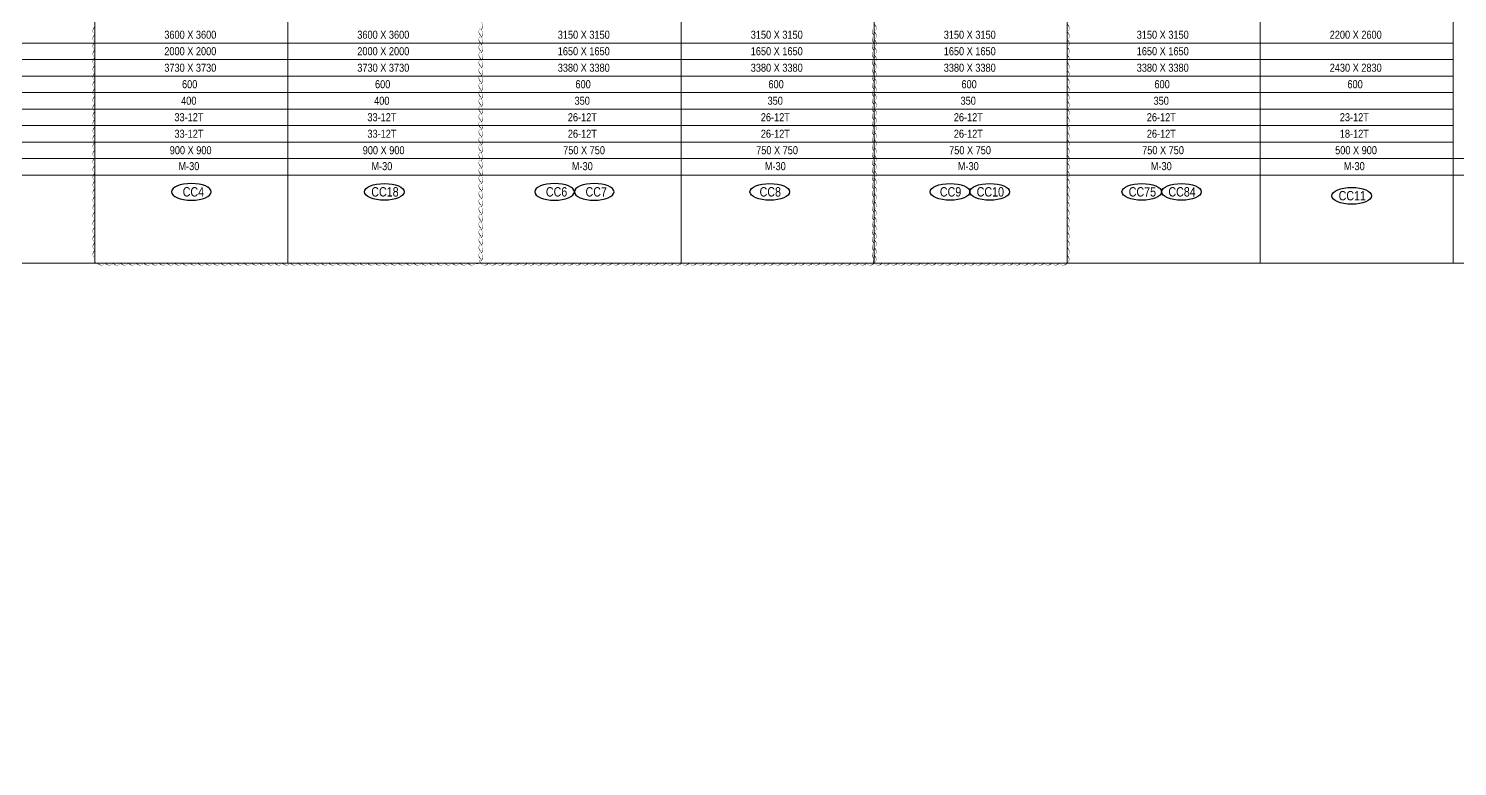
# Model space of a CAD drawing. Header units: millimetres. Extents: x 1112055 to 3390982, y -148532 to 766891.
# Drawn here: x 2233641 to 2287195, y 599265 to 626940 of the extents above; entities that cross this region are included whole.
import ezdxf
from ezdxf.enums import TextEntityAlignment as Align

# ---------------------------------------------------------------- set-up
doc = ezdxf.new("R2010")
doc.units = ezdxf.units.MM
for name, color, linetype, lineweight in [('B COLSCH', 204, 'Continuous', 20), ('B P.C.C', 251, 'Continuous', 0), ('B TITLE BLOCK', 250, 'Continuous', 0)]:
    doc.layers.add(name, color=color, linetype=linetype, lineweight=lineweight)
doc.layers.add('B TEXT', color=7, linetype='Continuous')
doc.styles.add('SWINC', font='swissc.ttf')

msp = doc.modelspace()

# ---------------------------------------------------------------- linework, layer by layer
at = {"layer": 'B COLSCH', "color": 250, "lineweight": 0}
for p, q in [((2236125.7, 676456), (2236125.7, 618141.8)), ((2236125.7, 676456), (2236125.7, 618141.8)), ((2243359.3, 676456), (2243359.3, 618141.8)), ((2258105.3, 676456), (2258105.3, 618141.8)), ((2265338.9, 676456), (2265338.9, 618141.8)), ((2272572.4, 676456), (2272572.4, 618141.8)), ((2279806, 676456), (2279806, 618141.8)), ((2287039.5, 676456), (2287039.5, 618141.8)), ((2203002.6, 626398), (2287039.5, 626398)), ((2203002.6, 625779.2), (2287039.5, 625779.2)), ((2203002.6, 625160.3), (2287039.5, 625160.3)), ((2203002.6, 624541.4), (2287039.5, 624541.4)), ((2203002.6, 623922.6), (2287039.5, 623922.6)), ((2203002.6, 623303.7), (2287039.5, 623303.7)), ((2203002.6, 622684.8), (2287039.5, 622684.8)), ((2203002.6, 622066), (2375997.6, 622066)), ((2203002.6, 621447.1), (2375997.6, 621447.1)), ((2203002.6, 618141.8), (2375997.6, 618141.8))]:
    msp.add_line(p, q, dxfattribs=at)
at = {"layer": 'B P.C.C', "color": 3, "lineweight": 0}
for points in [[(2250592.8, 627189.4, 0, 28.9, -0.5205671), (2250592.8, 626900.4, 0, 28.9, -0.5205671), (2250592.8, 626611.4, 0, 28.9, -0.5205671), (2250592.8, 626322.4, 0, 28.9, -0.5205671), (2250592.8, 626033.3, 0, 28.9, -0.5205671), (2250592.8, 625744.3, 0, 28.9, -0.5205671), (2250592.8, 625455.3, 0, 28.9, -0.5205671), (2250592.8, 625166.2, 0, 28.9, -0.5205671), (2250592.8, 624877.2, 0, 28.9, -0.5205671), (2250592.8, 624588.2, 0, 28.9, -0.5205671), (2250592.8, 624299.1, 0, 28.9, -0.5205671), (2250592.8, 624010.1, 0, 28.9, -0.5205671), (2250592.8, 623721.1, 0, 28.9, -0.5205671), (2250592.8, 623432.1, 0, 28.9, -0.5205671), (2250592.8, 623143, 0, 28.9, -0.5205671), (2250592.8, 622854, 0, 28.9, -0.5205671), (2250592.8, 622565, 0, 28.9, -0.5205671), (2250592.8, 622275.9, 0, 28.9, -0.5205671), (2250592.8, 621986.9, 0, 28.9, -0.5205671), (2250592.8, 621697.9, 0, 28.9, -0.5205671), (2250592.8, 621408.8, 0, 28.9, -0.5205671), (2250592.8, 621119.8, 0, 28.9, -0.5205671), (2250592.8, 620830.8, 0, 28.9, -0.5205671), (2250592.8, 620541.8, 0, 28.9, -0.5205671), (2250592.8, 620252.7, 0, 28.9, -0.5205671), (2250592.8, 619963.7, 0, 28.9, -0.5205671), (2250592.8, 619674.7, 0, 28.9, -0.5205671), (2250592.8, 619385.6, 0, 28.9, -0.5205671), (2250592.8, 619096.6, 0, 28.9, -0.5205671), (2250592.8, 618807.6, 0, 28.9, -0.5205671), (2250592.8, 618518.5, 0, 28.9, -0.5205671), (2250592.8, 618229.5, 0, 28.9, -0.5205671), (2250391.5, 618141.8, 0, 28.9, -0.5205671), (2250102.5, 618141.8, 0, 28.9, -0.5205671), (2249813.5, 618141.8, 0, 28.9, -0.5205671), (2249524.4, 618141.8, 0, 28.9, -0.5205671), (2249235.4, 618141.8, 0, 28.9, -0.5205671), (2248946.4, 618141.8, 0, 28.9, -0.5205671), (2248657.4, 618141.8, 0, 28.9, -0.5205671), (2248368.3, 618141.8, 0, 28.9, -0.5205671), (2248079.3, 618141.8, 0, 28.9, -0.5205671), (2247790.3, 618141.8, 0, 28.9, -0.5205671), (2247501.2, 618141.8, 0, 28.9, -0.5205671), (2247212.2, 618141.8, 0, 28.9, -0.5205671), (2246923.2, 618141.8, 0, 28.9, -0.5205671), (2246634.1, 618141.8, 0, 28.9, -0.5205671), (2246345.1, 618141.8, 0, 28.9, -0.5205671), (2246056.1, 618141.8, 0, 28.9, -0.5205671), (2245767.1, 618141.8, 0, 28.9, -0.5205671), (2245478, 618141.8, 0, 28.9, -0.5205671), (2245189, 618141.8, 0, 28.9, -0.5205671), (2244900, 618141.8, 0, 28.9, -0.5205671), (2244610.9, 618141.8, 0, 28.9, -0.5205671), (2244321.9, 618141.8, 0, 28.9, -0.5205671), (2244032.9, 618141.8, 0, 28.9, -0.5205671), (2243743.8, 618141.8, 0, 28.9, -0.5205671), (2243454.8, 618141.8, 0, 28.9, -0.5205671), (2243165.8, 618141.8, 0, 28.9, -0.5205671), (2242876.8, 618141.8, 0, 28.9, -0.5205671), (2242587.7, 618141.8, 0, 28.9, -0.5205671), (2242298.7, 618141.8, 0, 28.9, -0.5205671), (2242009.7, 618141.8, 0, 28.9, -0.5205671), (2241720.6, 618141.8, 0, 28.9, -0.5205671), (2241431.6, 618141.8, 0, 28.9, -0.5205671), (2241142.6, 618141.8, 0, 28.9, -0.5205671), (2240853.5, 618141.8, 0, 28.9, -0.5205671), (2240564.5, 618141.8, 0, 28.9, -0.5205671), (2240275.5, 618141.8, 0, 28.9, -0.5205671), (2239986.5, 618141.8, 0, 28.9, -0.5205671), (2239697.4, 618141.8, 0, 28.9, -0.5205671), (2239408.4, 618141.8, 0, 28.9, -0.5205671), (2239119.4, 618141.8, 0, 28.9, -0.5205671), (2238830.3, 618141.8, 0, 28.9, -0.5205671), (2238541.3, 618141.8, 0, 28.9, -0.5205671), (2238252.3, 618141.8, 0, 28.9, -0.5205671), (2237963.2, 618141.8, 0, 28.9, -0.5205671), (2237674.2, 618141.8, 0, 28.9, -0.5205671), (2237385.2, 618141.8, 0, 28.9, -0.5205671), (2237096.2, 618141.8, 0, 28.9, -0.5205671), (2236807.1, 618141.8, 0, 28.9, -0.5205671), (2236518.1, 618141.8, 0, 28.9, -0.5205671), (2236229.1, 618141.8, 0, 28.9, -0.5205671), (2236125.7, 618327.4, 0, 28.9, -0.5205671), (2236125.7, 618616.5, 0, 28.9, -0.5205671), (2236125.7, 618905.5, 0, 28.9, -0.5205671), (2236125.7, 619194.5, 0, 28.9, -0.5205671), (2236125.7, 619483.6, 0, 28.9, -0.5205671), (2236125.7, 619772.6, 0, 28.9, -0.5205671), (2236125.7, 620061.6, 0, 28.9, -0.5205671), (2236125.7, 620350.6, 0, 28.9, -0.5205671), (2236125.7, 620639.7, 0, 28.9, -0.5205671), (2236125.7, 620928.7, 0, 28.9, -0.5205671), (2236125.7, 621217.7, 0, 28.9, -0.5205671), (2236125.7, 621506.8, 0, 28.9, -0.5205671), (2236125.7, 621795.8, 0, 28.9, -0.5205671), (2236125.7, 622084.8, 0, 28.9, -0.5205671), (2236125.7, 622373.9, 0, 28.9, -0.5205671), (2236125.7, 622662.9, 0, 28.9, -0.5205671), (2236125.7, 622951.9, 0, 28.9, -0.5205671), (2236125.7, 623240.9, 0, 28.9, -0.5205671), (2236125.7, 623530, 0, 28.9, -0.5205671), (2236125.7, 623819, 0, 28.9, -0.5205671), (2236125.7, 624108, 0, 28.9, -0.5205671), (2236125.7, 624397.1, 0, 28.9, -0.5205671), (2236125.7, 624686.1, 0, 28.9, -0.5205671), (2236125.7, 624975.1, 0, 28.9, -0.5205671), (2236125.7, 625264.2, 0, 28.9, -0.5205671), (2236125.7, 625553.2, 0, 28.9, -0.5205671), (2236125.7, 625842.2, 0, 28.9, -0.5205671), (2236125.7, 626131.2, 0, 28.9, -0.5205671), (2236125.7, 626420.3, 0, 28.9, -0.5205671), (2236125.7, 626709.3, 0, 28.9, -0.5205671), (2236125.7, 626998.3, 0, 28.9, -0.5205671)], [(2250592.8, 626968.1, 0, 28.9, 0.5205671), (2250592.8, 626679, 0, 28.9, 0.5205671), (2250592.8, 626390, 0, 28.9, 0.5205671), (2250592.8, 626101, 0, 28.9, 0.5205671), (2250592.8, 625811.9, 0, 28.9, 0.5205671), (2250592.8, 625522.9, 0, 28.9, 0.5205671), (2250592.8, 625233.9, 0, 28.9, 0.5205671), (2250592.8, 624944.8, 0, 28.9, 0.5205671), (2250592.8, 624655.8, 0, 28.9, 0.5205671), (2250592.8, 624366.8, 0, 28.9, 0.5205671), (2250592.8, 624077.8, 0, 28.9, 0.5205671), (2250592.8, 623788.7, 0, 28.9, 0.5205671), (2250592.8, 623499.7, 0, 28.9, 0.5205671), (2250592.8, 623210.7, 0, 28.9, 0.5205671), (2250592.8, 622921.6, 0, 28.9, 0.5205671), (2250592.8, 622632.6, 0, 28.9, 0.5205671), (2250592.8, 622343.6, 0, 28.9, 0.5205671), (2250592.8, 622054.5, 0, 28.9, 0.5205671), (2250592.8, 621765.5, 0, 28.9, 0.5205671), (2250592.8, 621476.5, 0, 28.9, 0.5205671), (2250592.8, 621187.5, 0, 28.9, 0.5205671), (2250592.8, 620898.4, 0, 28.9, 0.5205671), (2250592.8, 620609.4, 0, 28.9, 0.5205671), (2250592.8, 620320.4, 0, 28.9, 0.5205671), (2250592.8, 620031.3, 0, 28.9, 0.5205671), (2250592.8, 619742.3, 0, 28.9, 0.5205671), (2250592.8, 619453.3, 0, 28.9, 0.5205671), (2250592.8, 619164.2, 0, 28.9, 0.5205671), (2250592.8, 618875.2, 0, 28.9, 0.5205671), (2250592.8, 618586.2, 0, 28.9, 0.5205671), (2250592.8, 618297.2, 0, 28.9, 0.5205671), (2250592.8, 618141.8, 0, 28.9, 0.5205671), (2250881.8, 618141.8, 0, 28.9, 0.5205671), (2251170.9, 618141.8, 0, 28.9, 0.5205671), (2251459.9, 618141.8, 0, 28.9, 0.5205671), (2251748.9, 618141.8, 0, 28.9, 0.5205671), (2252038, 618141.8, 0, 28.9, 0.5205671), (2252327, 618141.8, 0, 28.9, 0.5205671), (2252616, 618141.8, 0, 28.9, 0.5205671), (2252905.1, 618141.8, 0, 28.9, 0.5205671), (2253194.1, 618141.8, 0, 28.9, 0.5205671), (2253483.1, 618141.8, 0, 28.9, 0.5205671), (2253772.1, 618141.8, 0, 28.9, 0.5205671), (2254061.2, 618141.8, 0, 28.9, 0.5205671), (2254350.2, 618141.8, 0, 28.9, 0.5205671), (2254639.2, 618141.8, 0, 28.9, 0.5205671), (2254928.3, 618141.8, 0, 28.9, 0.5205671), (2255217.3, 618141.8, 0, 28.9, 0.5205671), (2255506.3, 618141.8, 0, 28.9, 0.5205671), (2255795.4, 618141.8, 0, 28.9, 0.5205671), (2256084.4, 618141.8, 0, 28.9, 0.5205671), (2256373.4, 618141.8, 0, 28.9, 0.5205671), (2256662.4, 618141.8, 0, 28.9, 0.5205671), (2256951.5, 618141.8, 0, 28.9, 0.5205671), (2257240.5, 618141.8, 0, 28.9, 0.5205671), (2257529.5, 618141.8, 0, 28.9, 0.5205671), (2257818.6, 618141.8, 0, 28.9, 0.5205671), (2258107.6, 618141.8, 0, 28.9, 0.5205671), (2258396.6, 618141.8, 0, 28.9, 0.5205671), (2258685.7, 618141.8, 0, 28.9, 0.5205671), (2258974.7, 618141.8, 0, 28.9, 0.5205671), (2259263.7, 618141.8, 0, 28.9, 0.5205671), (2259552.7, 618141.8, 0, 28.9, 0.5205671), (2259841.8, 618141.8, 0, 28.9, 0.5205671), (2260130.8, 618141.8, 0, 28.9, 0.5205671), (2260419.8, 618141.8, 0, 28.9, 0.5205671), (2260708.9, 618141.8, 0, 28.9, 0.5205671), (2260997.9, 618141.8, 0, 28.9, 0.5205671), (2261286.9, 618141.8, 0, 28.9, 0.5205671), (2261576, 618141.8, 0, 28.9, 0.5205671), (2261865, 618141.8, 0, 28.9, 0.5205671), (2262154, 618141.8, 0, 28.9, 0.5205671), (2262443, 618141.8, 0, 28.9, 0.5205671), (2262732.1, 618141.8, 0, 28.9, 0.5205671), (2263021.1, 618141.8, 0, 28.9, 0.5205671), (2263310.1, 618141.8, 0, 28.9, 0.5205671), (2263599.2, 618141.8, 0, 28.9, 0.5205671), (2263888.2, 618141.8, 0, 28.9, 0.5205671), (2264177.2, 618141.8, 0, 28.9, 0.5205671), (2264466.3, 618141.8, 0, 28.9, 0.5205671), (2264755.3, 618141.8, 0, 28.9, 0.5205671), (2265044.3, 618141.8, 0, 28.9, 0.5205671), (2265333.3, 618141.8, 0, 28.9, 0.5205671), (2265338.9, 618425.2, 0, 28.9, 0.5205671), (2265338.9, 618714.3, 0, 28.9, 0.5205671), (2265338.9, 619003.3, 0, 28.9, 0.5205671), (2265338.9, 619292.3, 0, 28.9, 0.5205671), (2265338.9, 619581.4, 0, 28.9, 0.5205671), (2265338.9, 619870.4, 0, 28.9, 0.5205671), (2265338.9, 620159.4, 0, 28.9, 0.5205671), (2265338.9, 620448.5, 0, 28.9, 0.5205671), (2265338.9, 620737.5, 0, 28.9, 0.5205671), (2265338.9, 621026.5, 0, 28.9, 0.5205671), (2265338.9, 621315.5, 0, 28.9, 0.5205671), (2265338.9, 621604.6, 0, 28.9, 0.5205671), (2265338.9, 621893.6, 0, 28.9, 0.5205671), (2265338.9, 622182.6, 0, 28.9, 0.5205671), (2265338.9, 622471.7, 0, 28.9, 0.5205671), (2265338.9, 622760.7, 0, 28.9, 0.5205671), (2265338.9, 623049.7, 0, 28.9, 0.5205671), (2265338.9, 623338.8, 0, 28.9, 0.5205671), (2265338.9, 623627.8, 0, 28.9, 0.5205671), (2265338.9, 623916.8, 0, 28.9, 0.5205671), (2265338.9, 624205.8, 0, 28.9, 0.5205671), (2265338.9, 624494.9, 0, 28.9, 0.5205671), (2265338.9, 624783.9, 0, 28.9, 0.5205671), (2265338.9, 625072.9, 0, 28.9, 0.5205671), (2265338.9, 625362, 0, 28.9, 0.5205671), (2265338.9, 625651, 0, 28.9, 0.5205671), (2265338.9, 625940, 0, 28.9, 0.5205671), (2265338.9, 626229.1, 0, 28.9, 0.5205671), (2265338.9, 626518.1, 0, 28.9, 0.5205671), (2265338.9, 626807.1, 0, 28.9, 0.5205671), (2265338.9, 627096.1, 0, 28.9, 0.5205671)], [(2265338.9, 626977.6, 0, 28.9, 0.5205671), (2265338.9, 626688.5, 0, 28.9, 0.5205671), (2265338.9, 626399.5, 0, 28.9, 0.5205671), (2265338.9, 626110.5, 0, 28.9, 0.5205671), (2265338.9, 625821.4, 0, 28.9, 0.5205671), (2265338.9, 625532.4, 0, 28.9, 0.5205671), (2265338.9, 625243.4, 0, 28.9, 0.5205671), (2265338.9, 624954.3, 0, 28.9, 0.5205671), (2265338.9, 624665.3, 0, 28.9, 0.5205671), (2265338.9, 624376.3, 0, 28.9, 0.5205671), (2265338.9, 624087.3, 0, 28.9, 0.5205671), (2265338.9, 623798.2, 0, 28.9, 0.5205671), (2265338.9, 623509.2, 0, 28.9, 0.5205671), (2265338.9, 623220.2, 0, 28.9, 0.5205671), (2265338.9, 622931.1, 0, 28.9, 0.5205671), (2265338.9, 622642.1, 0, 28.9, 0.5205671), (2265338.9, 622353.1, 0, 28.9, 0.5205671), (2265338.9, 622064, 0, 28.9, 0.5205671), (2265338.9, 621775, 0, 28.9, 0.5205671), (2265338.9, 621486, 0, 28.9, 0.5205671), (2265338.9, 621197, 0, 28.9, 0.5205671), (2265338.9, 620907.9, 0, 28.9, 0.5205671), (2265338.9, 620618.9, 0, 28.9, 0.5205671), (2265338.9, 620329.9, 0, 28.9, 0.5205671), (2265338.9, 620040.8, 0, 28.9, 0.5205671), (2265338.9, 619751.8, 0, 28.9, 0.5205671), (2265338.9, 619462.8, 0, 28.9, 0.5205671), (2265338.9, 619173.7, 0, 28.9, 0.5205671), (2265338.9, 618884.7, 0, 28.9, 0.5205671), (2265338.9, 618595.7, 0, 28.9, 0.5205671), (2265338.9, 618306.7, 0, 28.9, 0.5205671), (2265338.9, 618141.8, 0, 28.9, 0.5205671), (2265627.9, 618141.8, 0, 28.9, 0.5205671), (2265916.9, 618141.8, 0, 28.9, 0.5205671), (2266206, 618141.8, 0, 28.9, 0.5205671), (2266495, 618141.8, 0, 28.9, 0.5205671), (2266784, 618141.8, 0, 28.9, 0.5205671), (2267073.1, 618141.8, 0, 28.9, 0.5205671), (2267362.1, 618141.8, 0, 28.9, 0.5205671), (2267651.1, 618141.8, 0, 28.9, 0.5205671), (2267940.1, 618141.8, 0, 28.9, 0.5205671), (2268229.2, 618141.8, 0, 28.9, 0.5205671), (2268518.2, 618141.8, 0, 28.9, 0.5205671), (2268807.2, 618141.8, 0, 28.9, 0.5205671), (2269096.3, 618141.8, 0, 28.9, 0.5205671), (2269385.3, 618141.8, 0, 28.9, 0.5205671), (2269674.3, 618141.8, 0, 28.9, 0.5205671), (2269963.4, 618141.8, 0, 28.9, 0.5205671), (2270252.4, 618141.8, 0, 28.9, 0.5205671), (2270541.4, 618141.8, 0, 28.9, 0.5205671), (2270830.4, 618141.8, 0, 28.9, 0.5205671), (2271119.5, 618141.8, 0, 28.9, 0.5205671), (2271408.5, 618141.8, 0, 28.9, 0.5205671), (2271697.5, 618141.8, 0, 28.9, 0.5205671), (2271986.6, 618141.8, 0, 28.9, 0.5205671), (2272275.6, 618141.8, 0, 28.9, 0.5205671), (2272564.6, 618141.8, 0, 28.9, 0.5205671), (2272572.4, 618423, 0, 28.9, 0.5205671), (2272572.4, 618712, 0, 28.9, 0.5205671), (2272572.4, 619001, 0, 28.9, 0.5205671), (2272572.4, 619290.1, 0, 28.9, 0.5205671), (2272572.4, 619579.1, 0, 28.9, 0.5205671), (2272572.4, 619868.1, 0, 28.9, 0.5205671), (2272572.4, 620157.2, 0, 28.9, 0.5205671), (2272572.4, 620446.2, 0, 28.9, 0.5205671), (2272572.4, 620735.2, 0, 28.9, 0.5205671), (2272572.4, 621024.3, 0, 28.9, 0.5205671), (2272572.4, 621313.3, 0, 28.9, 0.5205671), (2272572.4, 621602.3, 0, 28.9, 0.5205671), (2272572.4, 621891.3, 0, 28.9, 0.5205671), (2272572.4, 622180.4, 0, 28.9, 0.5205671), (2272572.4, 622469.4, 0, 28.9, 0.5205671), (2272572.4, 622758.4, 0, 28.9, 0.5205671), (2272572.4, 623047.5, 0, 28.9, 0.5205671), (2272572.4, 623336.5, 0, 28.9, 0.5205671), (2272572.4, 623625.5, 0, 28.9, 0.5205671), (2272572.4, 623914.6, 0, 28.9, 0.5205671), (2272572.4, 624203.6, 0, 28.9, 0.5205671), (2272572.4, 624492.6, 0, 28.9, 0.5205671), (2272572.4, 624781.6, 0, 28.9, 0.5205671), (2272572.4, 625070.7, 0, 28.9, 0.5205671), (2272572.4, 625359.7, 0, 28.9, 0.5205671), (2272572.4, 625648.7, 0, 28.9, 0.5205671), (2272572.4, 625937.8, 0, 28.9, 0.5205671), (2272572.4, 626226.8, 0, 28.9, 0.5205671), (2272572.4, 626515.8, 0, 28.9, 0.5205671), (2272572.4, 626804.9, 0, 28.9, 0.5205671), (2272572.4, 627093.9, 0, 28.9, 0.5205671)]]:
    msp.add_lwpolyline(points, format="xyseb", dxfattribs=at)
at = {"layer": 'B TEXT', "color": 250, "extrusion": (0, 0, -1)}
for centre in [(2239742.5, 620813.4), (2253354.3, 620813.4), (2254841.1, 620813.4)]:
    msp.add_ellipse(centre, major_axis=(-743.4, 0), ratio=0.4237999, dxfattribs=at)
at = {"layer": 'B TEXT', "color": 250}
for centre in [(2246976, 620813.4), (2261421.8, 620813.4), (2268179.2, 620813.4), (2269666, 620813.4), (2275365.4, 620813.4), (2276852.2, 620813.4), (2283232.6, 620668.5)]:
    msp.add_ellipse(centre, major_axis=(743.4, 0), ratio=0.4237999, dxfattribs=at)
at = {"layer": 'B TITLE BLOCK', "color": 1, "const_width": 10.1}
msp.add_lwpolyline([(2202163.6, 678597.2), (2202163.6, 599270.5), (2390290, 599270.5), (2390290, 678597.2)], close=True, dxfattribs=at)
at = {"layer": 'B TITLE BLOCK', "color": 250, "lineweight": 0, "const_width": 10.1}
msp.add_lwpolyline([(2202612.1, 678148.7), (2202612.1, 599718.9), (2389841.5, 599718.9), (2389841.5, 678148.7)], close=True, dxfattribs=at)

# ---------------------------------------------------------------- texts
at = {"layer": 'B TEXT', "style": 'SWINC'}
for s, p in [('3600 X 3600', (2238728.1, 626468.8)), ('3600 X 3600', (2245961.6, 626468.8)), ('3150 X 3150', (2253474.2, 626468.8)), ('3150 X 3150', (2260707.7, 626468.8)), ('3150 X 3150', (2267941.2, 626468.8)), ('3150 X 3150', (2275174.8, 626468.8)), ('2200 X 2600', (2282408.3, 626468.8)), ('2000 X 2000', (2238728.1, 625849.9)), ('2000 X 2000', (2245961.6, 625849.9)), ('1650 X 1650', (2253474.2, 625849.9)), ('1650 X 1650', (2260707.7, 625849.9)), ('1650 X 1650', (2267941.2, 625849.9)), ('1650 X 1650', (2275174.8, 625849.9)), ('3730 X 3730', (2238728.1, 625231.1)), ('3730 X 3730', (2245961.6, 625231.1)), ('3380 X 3380', (2253474.2, 625231.1)), ('3380 X 3380', (2260707.7, 625231.1)), ('3380 X 3380', (2267941.2, 625231.1)), ('3380 X 3380', (2275174.8, 625231.1)), ('2430 X 2830', (2282408.3, 625231.1)), ('600', (2239392, 624612.2)), ('600', (2246625.5, 624612.2)), ('600', (2254138, 624612.2)), ('600', (2261371.6, 624612.2)), ('600', (2268605.1, 624612.2)), ('600', (2275838.7, 624612.2)), ('600', (2283072.2, 624612.2)), ('400', (2239358.9, 623993.3)), ('400', (2246592.4, 623993.3)), ('350', (2254104.9, 623993.3)), ('350', (2261338.5, 623993.3)), ('350', (2268572, 623993.3)), ('350', (2275805.6, 623993.3)), ('33-12T', (2239106.7, 623374.5)), ('33-12T', (2246340.3, 623374.5)), ('26-12T', (2253852.8, 623374.5)), ('26-12T', (2261086.3, 623374.5)), ('26-12T', (2268319.9, 623374.5)), ('26-12T', (2275553.4, 623374.5)), ('23-12T', (2282787, 623374.5)), ('33-12T', (2239106.7, 622755.6)), ('33-12T', (2246340.3, 622755.6)), ('26-12T', (2253852.8, 622755.6)), ('26-12T', (2261086.3, 622755.6)), ('26-12T', (2268319.9, 622755.6)), ('26-12T', (2275553.4, 622755.6)), ('18-12T', (2282787, 622755.6)), ('900 X 900', (2238931.6, 622136.8)), ('900 X 900', (2246165.2, 622136.8)), ('750 X 750', (2253677.7, 622136.8)), ('750 X 750', (2260911.2, 622136.8)), ('750 X 750', (2268144.8, 622136.8)), ('750 X 750', (2275378.3, 622136.8)), ('500 X 900', (2282611.9, 622136.8)), ('M-30', (2239257.8, 621539.4)), ('M-30', (2246491.3, 621539.4)), ('M-30', (2254003.8, 621539.4)), ('M-30', (2261237.4, 621539.4)), ('M-30', (2268470.9, 621539.4)), ('M-30', (2275704.5, 621539.4)), ('M-30', (2282938, 621539.4))]:
    msp.add_text(s, height=300, dxfattribs=at).set_placement(p, align=Align.BOTTOM_LEFT)
at = {"layer": 'B TEXT', "color": 3, "style": 'SWINC'}
for s, p in [('CC4', (2239417.8, 620641.3)), ('CC18', (2246486, 620641.3)), ('CC6', (2253029.6, 620641.3)), ('CC7', (2254516.5, 620641.3)), ('CC8', (2261039.6, 620641.3)), ('CC9', (2267797, 620641.3)), ('CC10', (2269176, 620641.3))]:
    msp.add_text(s, height=350, dxfattribs=at).set_placement(p)
at = {"layer": 'B TEXT', "color": 6, "style": 'SWINC'}
for s, p in [('CC75', (2274875.4, 620641.3)), ('CC84', (2276362.2, 620641.3)), ('CC11', (2282742.5, 620496.4))]:
    msp.add_text(s, height=350, dxfattribs=at).set_placement(p)
at = {"layer": 'B TITLE BLOCK', "color": 251, "insert": (2379779.8, 615248.5), "char_height": 306.257, "attachment_point": 2, "style": 'SWINC'}
msp.add_mtext_dynamic_manual_height_columns('\\pxsm1,qj;{\\fBankGothic Lt BT|b0|i0|c0|p34;BHOOMI\\P\\ps*,q*;\\fGost|b0|i0|c0|p2;\\H0.8x;- CONSULTANTS -\\C1; }', width=800798.623, gutter_width=0, heights=[112641.5], dxfattribs=at)

doc.saveas('drawing.dxf')
